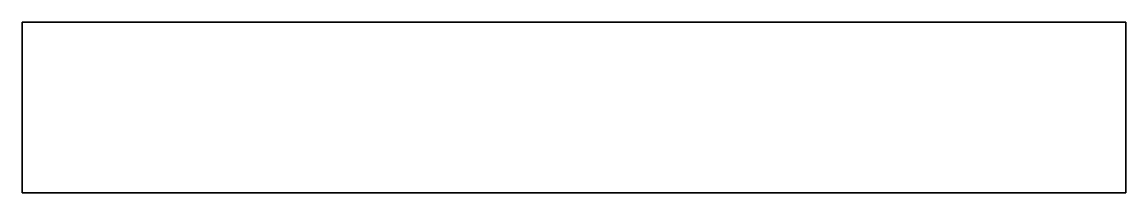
# Model space of a CAD drawing. Header units: inches. Extents: x 0 to 644, y 0 to 100.
import ezdxf

# ---------------------------------------------------------------- set-up
doc = ezdxf.new("R2010")
doc.units = ezdxf.units.IN
doc.header["$MEASUREMENT"] = 0
doc.layers.add('SIMUMAK Visible (ISO)', color=7, linetype='Continuous', lineweight=35)

# ---------------------------------------------------------------- blocks, each defined once
blk = doc.blocks.new('AMB-03-CMDCI01_Sheet_23_AMB-03-CMDCI01')
at = {"layer": 'SIMUMAK Visible (ISO)'}
for p, q in [((-322, 50), (322, 50)), ((-322, -50), (-322, 50)), ((322, 50), (322, -50)), ((322, -50), (-322, -50))]:
    blk.add_line(p, q, dxfattribs=at)

msp = doc.modelspace()

# ---------------------------------------------------------------- block references
msp.add_blockref('AMB-03-CMDCI01_Sheet_23_AMB-03-CMDCI01', (322, 50))

doc.saveas('drawing.dxf')
